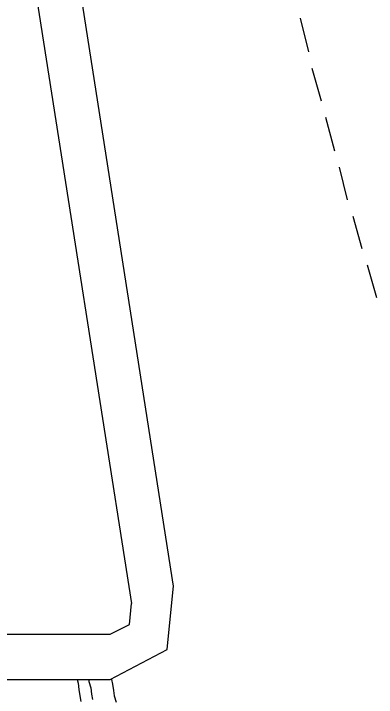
# Model space of a CAD drawing. Header units: feet. Extents: x -84 to 198, y -22 to 181.
# Drawn here: x 11.71 to 17.04, y 26.3 to 36.35 of the extents above; entities that cross this region are included whole.
import ezdxf

# ---------------------------------------------------------------- set-up
doc = ezdxf.new("R2010")
doc.units = ezdxf.units.FT
doc.layers.add('A-LINEA', color=7, linetype='CONTINUOUS')

msp = doc.modelspace()

# ---------------------------------------------------------------- linework, layer by layer
at = {"layer": 'A-LINEA'}
for p, q in [((10.2646, 47.9422), (13.4397, 27.6827)), ((10.2646, 47.9422), (13.4397, 27.6827)), ((10.9288, 47.8851), (14.0546, 27.9403)), ((15.92, 36.2844), (16.04, 35.7911)), ((16.0933, 35.5511), (16.2267, 35.0711)), ((16.2933, 34.8311), (16.4267, 34.3378)), ((16.4933, 34.0978), (16.6133, 33.6178)), ((16.6933, 33.3778), (16.8267, 32.8978)), ((16.9067, 32.6578), (17.04, 32.1778)), ((-0.5467, 27.2311), (13.12, 27.2311)), ((-0.5467, 27.2311), (13.12, 27.2311)), ((-0.5467, 26.5644), (13.12, 26.5644))]:
    msp.add_line(p, q, dxfattribs=at)
for points in [[(13.1267, 26.5644), (13.9648, 27.0076), (14.0551, 27.9416)], [(13.1267, 27.2311), (13.4097, 27.3768), (13.4403, 27.684)], [(13.1267, 27.2311), (13.4097, 27.3768), (13.4403, 27.684)], [(12.64, 26.5644), (12.6533, 26.5111), (12.6667, 26.4178), (12.68, 26.3244), (12.6933, 26.2444)], [(12.8133, 26.5644), (12.8133, 26.5378), (12.84, 26.4444), (12.8533, 26.3511), (12.8667, 26.2711)], [(13.1467, 26.5644), (13.16, 26.4978), (13.1733, 26.4044), (13.1867, 26.3244), (13.2133, 26.2311)]]:
    msp.add_lwpolyline(points, dxfattribs=at)

doc.saveas('drawing.dxf')
